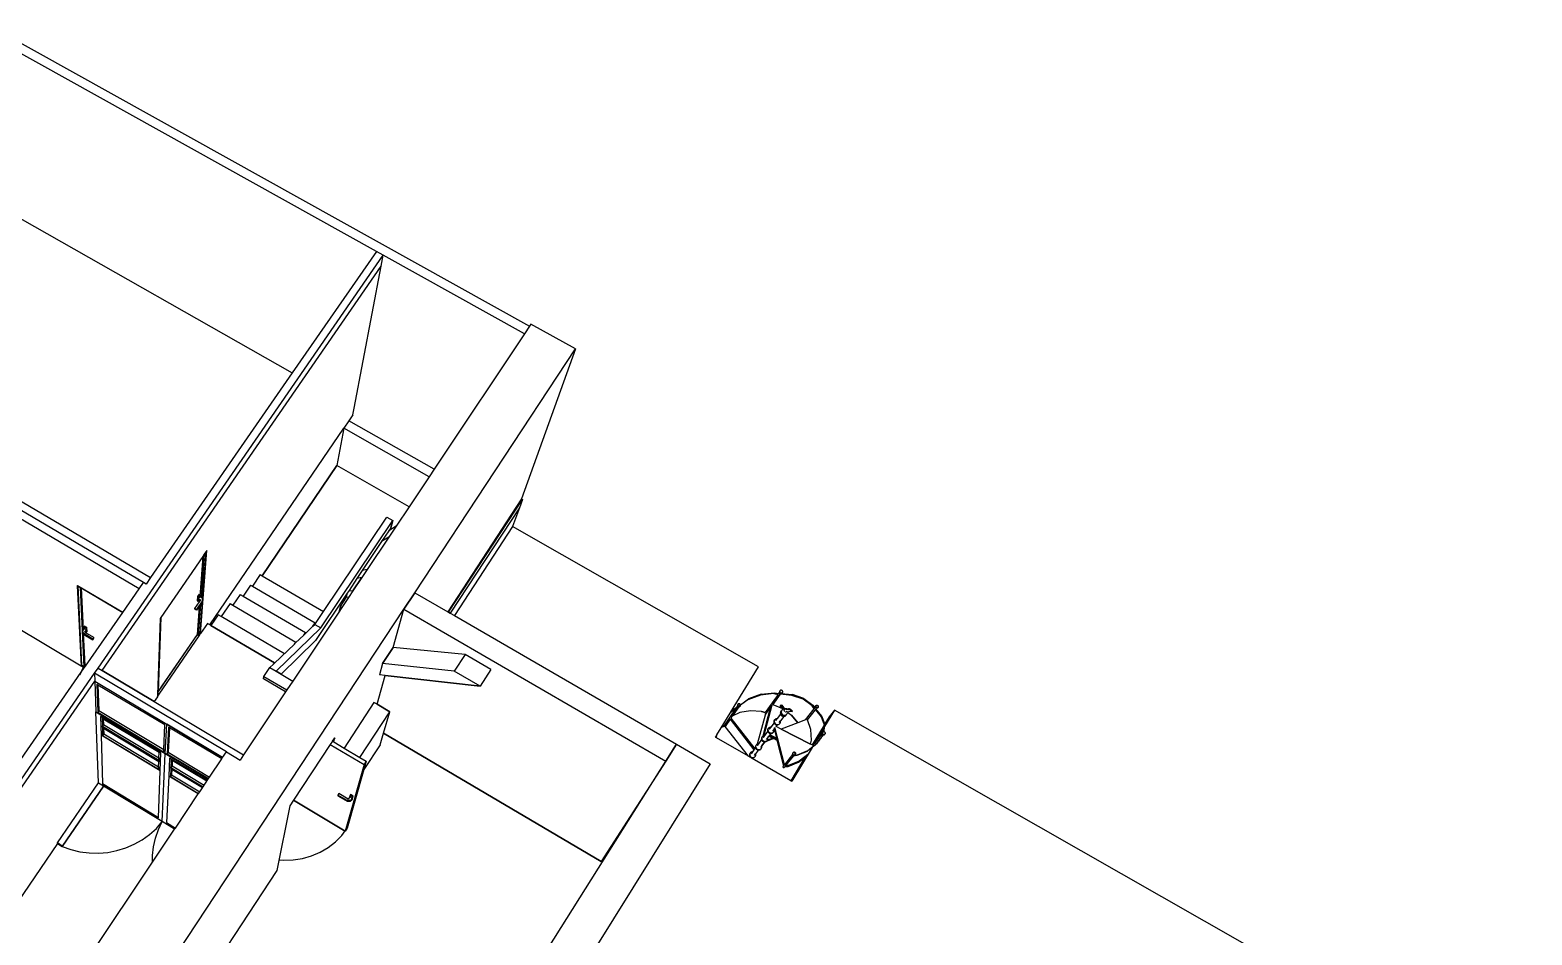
# Model space of a CAD drawing. Header units: metres. Extents: x -13.8 to 28.2, y -1.5 to 21.8.
# Drawn here: x 6.82 to 24.71, y 9.23 to 20 of the extents above; entities that cross this region are included whole.
import ezdxf

# ---------------------------------------------------------------- set-up
doc = ezdxf.new("R2010")
doc.units = ezdxf.units.M
for name, color, linetype in [('01_DALLE_INT-F', 7, 'CONTINUOUS'), ('02_MURS_MAISON-F', 7, 'CONTINUOUS'), ('04_MENUISERIE-F', 7, 'CONTINUOUS'), ('06_CLOISON-F', 7, 'CONTINUOUS'), ('07_DOUBLAGE-F', 7, 'CONTINUOUS'), ('08_MEUBLES___SANITAIRE-F', 7, 'CONTINUOUS'), ('LAYER0-F', 7, 'CONTINUOUS'), ('Z_02_R_0-F', 7, 'CONTINUOUS')]:
    doc.layers.add(name, color=color, linetype=linetype)

msp = doc.modelspace()

# ---------------------------------------------------------------- linework, layer by layer
at = {"layer": '01_DALLE_INT-F', "color": 7}
for points in [[(11.332, 14.324), (10.473, 14.816)], [(11.179, 14.095), (11.093, 14.04)], [(10.771, 13.482), (10.712, 13.47)], [(10.834, 13.576), (10.775, 13.564)], [(10.619, 13.329), (10.664, 13.322)], [(10.511, 13.137), (10.532, 13.124)], [(9.729, 12.466), (8.973, 12.911), (8.96, 12.918), (8.931, 12.935)], [(8.973, 12.911), (9.729, 12.466)], [(8.831, 12.789), (8.849, 12.815)], [(9.72, 12.452), (9.729, 12.466)], [(9.728, 12.46), (9.729, 12.466)], [(8.337, 12.063), (8.358, 12.094)], [(7.145, 10.314), (5.921, 8.518)]]:
    msp.add_lwpolyline(points, dxfattribs=at)
at = {"layer": '02_MURS_MAISON-F', "color": 7}
for points in [[(12.783, 16.5), (12.768, 16.477)], [(13.315, 16.205), (12.783, 16.5)], [(12.706, 16.385), (11.678, 14.842), (11.631, 14.772), (11.571, 14.681), (11.332, 14.324), (11.179, 14.095), (11.092, 13.964), (10.834, 13.576), (10.771, 13.482), (10.664, 13.322), (10.612, 13.244), (10.532, 13.124), (10.496, 13.071), (9.948, 12.248), (9.878, 12.143), (9.862, 12.12), (9.362, 11.369)], [(2.304, -0.496), (11.27, 13.104), (11.4, 13.301), (13.315, 16.205)], [(11.803, 13.068), (12.682, 14.413)], [(12.646, 14.313), (11.824, 13.056)], [(10.664, 13.322), (10.771, 13.482)], [(11.4, 13.301), (11.27, 13.104)], [(11.4, 13.301), (11.793, 13.074), (11.803, 13.068), (11.824, 13.056), (11.873, 13.028), (14.517, 11.498)], [(11.143, 12.649), (11.27, 13.104)], [(11.27, 13.104), (14.391, 11.294)], [(11.824, 13.056), (11.803, 13.068)], [(12, 12.564), (11.871, 12.366)], [(12.18, 12.187), (11.871, 12.366), (11.017, 12.458)], [(12.308, 12.385), (12.18, 12.187)], [(10.953, 11.973), (11.049, 12.314)], [(12.18, 12.187), (11.049, 12.314), (10.98, 12.322)], [(11.049, 12.314), (12.18, 12.187)], [(6.938, -0.547), (14.391, 11.294), (14.519, 11.497)], [(10.447, 11.573), (10.421, 11.533), (10.395, 11.494), (9.958, 10.83), (9.914, 10.762), (9.756, 9.993)], [(10.421, 11.533), (10.447, 11.573)], [(10.435, 11.524), (10.447, 11.573)], [(14.517, 11.498), (14.462, 11.409), (14.391, 11.294)], [(14.519, 11.497), (14.391, 11.294)], [(14.462, 11.409), (14.519, 11.497)], [(14.519, 11.497), (14.917, 11.263)], [(6.012, 6.704), (8.541, 10.486), (8.551, 10.499), (8.823, 10.906), (8.827, 10.912), (8.84, 10.932), (8.871, 10.978), (8.875, 10.984), (8.879, 10.991), (8.892, 11.01), (8.924, 11.058), (8.929, 11.064), (8.939, 11.08), (8.944, 11.087), (8.957, 11.106), (9.101, 11.322), (9.112, 11.339), (9.157, 11.406)], [(9.157, 11.406), (9.321, 11.308)], [(14.917, 11.263), (12.404, 7.236), (11.945, 6.5), (11.853, 6.354), (8.805, 1.468), (7.709, -0.289), (7.543, -0.554), (7.465, -0.679)]]:
    msp.add_lwpolyline(points, dxfattribs=at)
at = {"layer": '04_MENUISERIE-F', "color": 7}
for points in [[(8.893, 13.759), (8.855, 13.247)], [(7.387, 13.382), (7.417, 13.364), (7.427, 13.358), (7.922, 13.065)], [(7.417, 13.364), (7.461, 12.42), (7.414, 12.337), (7.409, 12.324)], [(7.427, 13.358), (7.417, 13.364)], [(8.869, 13.239), (8.87, 13.222), (8.87, 13.201), (8.869, 13.191), (8.867, 13.188), (8.849, 13.161), (8.832, 13.136), (8.802, 13.093)], [(8.823, 13.249), (8.813, 13.255)], [(8.841, 13.276), (8.823, 13.249), (8.821, 13.23), (8.821, 13.22), (8.819, 13.2)], [(8.841, 13.276), (8.84, 13.257), (8.821, 13.23)], [(8.821, 13.23), (8.823, 13.249)], [(8.832, 13.282), (8.841, 13.276)], [(8.84, 13.257), (8.841, 13.256), (8.855, 13.247), (8.869, 13.239)], [(8.782, 13.104), (8.783, 13.114), (8.836, 13.191), (8.846, 13.205), (8.851, 13.213)], [(8.802, 13.093), (8.782, 13.104)], [(8.783, 13.114), (8.803, 13.102)], [(8.87, 13.201), (8.803, 13.102), (8.802, 13.093)], [(8.81, 13.206), (8.819, 13.2)], [(8.819, 13.2), (8.829, 13.215)], [(8.829, 13.215), (8.819, 13.2)], [(8.851, 13.213), (8.821, 13.23)], [(8.846, 13.205), (8.837, 13.21), (8.829, 13.215), (8.821, 13.22)], [(8.849, 13.161), (8.822, 12.794)], [(8.832, 13.136), (8.849, 13.161)], [(7.468, 12.904), (7.461, 12.895), (7.462, 12.876), (7.451, 12.86), (7.443, 12.849), (7.444, 12.839), (7.453, 12.821), (7.46, 12.804), (7.567, 12.741)], [(7.461, 12.895), (7.49, 12.878)], [(7.496, 12.887), (7.49, 12.878), (7.491, 12.859), (7.492, 12.849), (7.492, 12.83)], [(8.345, 12.095), (8.346, 12.101), (8.346, 12.126), (8.346, 12.127), (8.376, 13.008)], [(8.376, 13.008), (8.346, 12.127)], [(7.46, 12.804), (7.46, 12.814), (7.443, 12.849)], [(7.567, 12.75), (7.46, 12.814)], [(7.491, 12.859), (7.462, 12.876)], [(7.462, 12.876), (7.491, 12.859)], [(7.472, 12.832), (7.491, 12.859)], [(7.579, 12.768), (7.477, 12.829), (7.472, 12.832)], [(7.477, 12.829), (7.483, 12.836), (7.492, 12.849)], [(7.492, 12.83), (7.483, 12.836)], [(7.483, 12.836), (7.492, 12.83)], [(7.499, 12.839), (7.492, 12.83)], [(7.567, 12.741), (7.58, 12.759), (7.579, 12.768)], [(7.579, 12.768), (7.567, 12.75), (7.567, 12.741)], [(7.567, 12.741), (7.567, 12.75)], [(8.808, 12.804), (8.346, 12.127)], [(7.414, 12.337), (7.461, 12.42)], [(7.48, 12.428), (7.47, 12.434)], [(10.395, 11.494), (10.798, 11.256)], [(10.421, 11.533), (10.435, 11.524), (10.558, 11.451), (10.748, 11.339), (10.823, 11.294)], [(10.823, 11.294), (10.798, 11.256), (10.572, 10.463)], [(10.823, 11.294), (10.795, 11.195), (10.596, 10.499), (10.572, 10.463)], [(10.572, 10.463), (9.958, 10.83)], [(9.958, 10.83), (10.572, 10.463)], [(10.497, 10.91), (10.485, 10.891), (10.483, 10.883)], [(10.483, 10.883), (10.594, 10.817), (10.636, 10.818)], [(10.638, 10.825), (10.596, 10.825), (10.485, 10.891)], [(10.485, 10.891), (10.596, 10.825)], [(10.608, 10.844), (10.497, 10.91)], [(10.596, 10.825), (10.594, 10.817)], [(10.637, 10.897), (10.631, 10.888), (10.626, 10.872), (10.608, 10.844)], [(10.626, 10.872), (10.631, 10.888)], [(10.656, 10.854), (10.626, 10.872)], [(10.631, 10.888), (10.661, 10.87)], [(10.636, 10.818), (10.638, 10.825), (10.656, 10.854)], [(10.636, 10.818), (10.645, 10.832), (10.654, 10.846)], [(10.65, 10.83), (10.645, 10.832)], [(10.645, 10.832), (10.65, 10.83)], [(10.65, 10.83), (10.654, 10.846), (10.656, 10.854), (10.661, 10.87), (10.667, 10.879)], [(10.656, 10.839), (10.65, 10.83)], [(9.782, 10.122), (9.841, 10.116), (9.954, 10.119), (10.065, 10.137), (10.172, 10.168), (10.274, 10.211), (10.369, 10.267), (10.455, 10.335), (10.531, 10.412), (10.57, 10.464)], [(10.531, 10.412), (10.455, 10.335)], [(10.593, 10.496), (10.596, 10.498)]]:
    msp.add_lwpolyline(points, dxfattribs=at)
at = {"layer": '06_CLOISON-F', "color": 7}
for points in [[(10.943, 17.366), (9.941, 15.919), (8.255, 13.482), (8.201, 13.404)], [(5.633, 9.513), (7.588, 12.343), (7.629, 12.403), (11.026, 17.32)], [(7.678, 12.374), (11.001, 17.189)], [(3.748, 16.133), (3.837, 16.081), (4.411, 15.743), (4.542, 15.665), (4.789, 15.52), (4.971, 15.413), (5.144, 15.312), (8.255, 13.482)], [(8.201, 13.404), (8.169, 13.422), (3.712, 16.047)], [(8.118, 13.349), (3.747, 15.925)], [(8.96, 12.918), (10.555, 15.26)], [(8.924, 13.805), (8.912, 13.787), (8.893, 13.759), (8.875, 13.734), (8.376, 13.008), (8.368, 12.996), (8.337, 12.084), (8.337, 12.063), (8.297, 12.005)], [(8.849, 12.815), (8.924, 13.805)], [(5.513, 9.587), (5.579, 9.682), (7.465, 12.406), (7.48, 12.427), (7.48, 12.428), (7.922, 13.065), (7.922, 13.067), (8.118, 13.349), (8.169, 13.422)], [(7.922, 13.067), (7.386, 13.384), (7.379, 13.388)], [(7.379, 13.388), (7.427, 12.428)], [(7.588, 12.343), (7.591, 12.248), (7.604, 11.881)], [(9.157, 11.406), (7.588, 12.343)], [(7.629, 12.403), (7.678, 12.374), (8.297, 12.005), (9.362, 11.369)], [(8.297, 12.005), (7.678, 12.374)], [(5.654, 9.441), (7.591, 12.248)], [(7.591, 12.248), (8.446, 11.737), (9.112, 11.339)], [(8.424, 11.726), (7.628, 12.202), (7.613, 12.211)], [(7.613, 12.211), (7.625, 11.878)], [(7.628, 12.202), (7.638, 11.897), (7.625, 11.878)], [(7.604, 11.881), (8.43, 11.386), (8.939, 11.08)], [(7.625, 11.878), (8.41, 11.407)], [(7.638, 11.897), (8.411, 11.434)], [(8.378, 11.395), (7.657, 11.827)], [(7.657, 11.827), (7.66, 11.714), (7.664, 11.603), (7.682, 11.025)], [(8.357, 11.398), (7.691, 11.797), (7.677, 11.806)], [(7.677, 11.806), (7.68, 11.711)], [(8.373, 11.286), (7.66, 11.714)], [(7.691, 11.797), (7.693, 11.73), (7.68, 11.711)], [(7.68, 11.711), (8.353, 11.307)], [(8.352, 11.289), (7.695, 11.685), (7.681, 11.693)], [(7.681, 11.693), (7.683, 11.6)], [(7.695, 11.685), (7.696, 11.619), (7.683, 11.6)], [(7.693, 11.73), (8.354, 11.333)], [(8.279, 10.094), (8.278, 10.172), (8.289, 10.277), (8.313, 10.38), (8.348, 10.48), (8.394, 10.575), (8.43, 11.386), (8.446, 11.737)], [(8.41, 11.407), (8.411, 11.434), (8.424, 11.726)], [(9.112, 11.339), (8.446, 11.737)], [(8.466, 11.701), (8.452, 11.382)], [(8.479, 11.693), (8.464, 11.401), (8.452, 11.382)], [(9.101, 11.322), (8.479, 11.693), (8.466, 11.701)], [(8.369, 11.179), (7.664, 11.603)], [(7.683, 11.6), (8.349, 11.2)], [(7.696, 11.619), (8.35, 11.226)], [(8.347, 10.622), (8.369, 11.179), (8.373, 11.286), (8.378, 11.395)], [(8.349, 11.2), (8.35, 11.226), (8.352, 11.289)], [(8.353, 11.307), (8.354, 11.333), (8.357, 11.398)], [(8.354, 11.333), (8.353, 11.307)], [(8.411, 11.434), (8.41, 11.407)], [(8.939, 11.08), (8.43, 11.386)], [(8.481, 11.332), (8.476, 11.224), (8.47, 11.118), (8.443, 10.564)], [(8.452, 11.382), (8.944, 11.087)], [(8.464, 11.401), (8.957, 11.106)], [(8.929, 11.064), (8.481, 11.332)], [(8.501, 11.311), (8.496, 11.22)], [(8.513, 11.304), (8.51, 11.24), (8.496, 11.22)], [(8.924, 11.058), (8.513, 11.304), (8.501, 11.311)], [(9.362, 11.369), (9.321, 11.308)], [(8.35, 11.226), (8.349, 11.2)], [(8.823, 10.906), (8.47, 11.118)], [(8.875, 10.984), (8.476, 11.224)], [(8.496, 11.203), (8.491, 11.114)], [(8.507, 11.196), (8.504, 11.133), (8.491, 11.114)], [(8.491, 11.114), (8.827, 10.912)], [(8.496, 11.22), (8.879, 10.991)], [(8.871, 10.978), (8.507, 11.196), (8.496, 11.203)], [(8.504, 11.133), (8.84, 10.932)], [(8.51, 11.24), (8.892, 11.01)], [(7.692, 11.003), (7.202, 10.283), (7.202, 10.28)], [(7.635, 11.038), (7.692, 11.003)], [(7.682, 11.025), (8.347, 10.622)], [(8.347, 10.622), (7.682, 11.025)], [(7.692, 11.003), (7.692, 10.999)], [(7.692, 10.999), (7.692, 11.003)], [(7.145, 10.314), (7.202, 10.28), (7.305, 10.242), (7.413, 10.216), (7.523, 10.202), (7.633, 10.2), (7.744, 10.209), (7.853, 10.23), (7.959, 10.262), (8.06, 10.305), (8.155, 10.359), (8.243, 10.422), (8.323, 10.495), (8.394, 10.575)], [(8.443, 10.564), (8.551, 10.499)], [(7.147, 10.317), (7.145, 10.314)], [(7.202, 10.283), (7.147, 10.321)], [(7.202, 10.28), (7.202, 10.283)]]:
    msp.add_lwpolyline(points, dxfattribs=at)
at = {"layer": '07_DOUBLAGE-F', "color": 7}
for points in [[(10.943, 17.366), (6.538, 19.817), (6.36, 19.916)], [(6.426, 20.002), (6.444, 19.991), (12.768, 16.477)], [(6.699, 17.761), (9.941, 15.919)], [(12.706, 16.385), (11.026, 17.32)], [(12.768, 16.477), (12.706, 16.385)], [(10.663, 15.419), (10.679, 15.5)], [(11.571, 14.681), (10.555, 15.26)], [(11.631, 14.772), (10.616, 15.35)]]:
    msp.add_lwpolyline(points, dxfattribs=at)
at = {"layer": '08_MEUBLES___SANITAIRE-F', "color": 7}
for points in [[(11.104, 11.884), (10.953, 11.973), (10.915, 11.995)], [(10.748, 11.339), (11.104, 11.884)], [(10.953, 11.973), (11.104, 11.884)], [(10.988, 11.491), (11.028, 11.627), (11.104, 11.884)]]:
    msp.add_lwpolyline(points, dxfattribs=at)
at = {"layer": 'LAYER0-F', "color": 7}
for points in [[(11.026, 17.32), (10.943, 17.366)], [(10.679, 15.5), (11.001, 17.189), (11.026, 17.32)], [(13.315, 16.205), (12.673, 14.419), (11.793, 13.074)], [(7.427, 12.428), (4.205, 14.352), (3.747, 15.925), (3.712, 16.047)], [(10.663, 15.419), (10.616, 15.35), (10.555, 15.26), (10.473, 14.816), (9.582, 13.504)], [(9.582, 13.504), (10.473, 14.816)], [(12.682, 14.413), (12.646, 14.313), (12.565, 14.088), (11.873, 13.028)], [(12.673, 14.419), (12.682, 14.413)], [(11.092, 13.964), (11.006, 13.91)], [(15.495, 12.418), (12.565, 14.088)], [(8.912, 13.787), (8.87, 13.222)], [(8.875, 13.734), (8.841, 13.256)], [(9.561, 13.517), (9.467, 13.378)], [(7.386, 13.384), (7.387, 13.382), (7.433, 12.437), (7.427, 12.428)], [(7.427, 13.358), (7.451, 12.86)], [(8.832, 13.282), (8.813, 13.255), (8.81, 13.206)], [(9.322, 13.281), (9.235, 13.153)], [(9.445, 13.391), (9.357, 13.261)], [(10.595, 13.294), (10.585, 13.248), (10.511, 13.137), (10.496, 13.071)], [(10.612, 13.244), (10.585, 13.248)], [(8.832, 13.136), (8.808, 12.804), (8.808, 12.803), (8.346, 12.126)], [(8.867, 13.188), (8.84, 12.82), (8.822, 12.794)], [(8.837, 13.21), (8.836, 13.191)], [(9.201, 13.173), (9.095, 13.017)], [(7.496, 12.887), (7.468, 12.904)], [(7.499, 12.839), (7.496, 12.887)], [(8.931, 12.935), (8.849, 12.815)], [(9.059, 13.038), (8.973, 12.911)], [(7.453, 12.821), (7.47, 12.434), (7.47, 12.433), (7.461, 12.42)], [(8.822, 12.794), (8.808, 12.803)], [(11.143, 12.649), (11.017, 12.458), (10.98, 12.322)], [(11.017, 12.458), (11.143, 12.649)], [(12.308, 12.385), (12, 12.564), (11.143, 12.649)], [(7.461, 12.42), (7.433, 12.437)], [(7.48, 12.427), (7.47, 12.433)], [(9.728, 12.46), (9.72, 12.452)], [(8.345, 12.095), (8.337, 12.084)], [(10.915, 11.995), (10.558, 11.451)], [(15.278, 11.968), (15.376, 12.037), (15.526, 12.093), (15.685, 12.11), (15.737, 12.101), (15.738, 12.101)], [(15.73, 12.091), (15.73, 12.091), (15.678, 12.1), (15.519, 12.083), (15.369, 12.027), (15.279, 11.964)], [(15.526, 12.093), (15.376, 12.037)], [(15.73, 12.091), (15.573, 11.874)], [(15.662, 11.966), (15.666, 11.971), (15.753, 12.092), (15.761, 12.102), (15.762, 12.104)], [(15.753, 12.092), (15.666, 11.971)], [(15.678, 12.1), (15.73, 12.091)], [(15.737, 12.101), (15.746, 12.114), (15.746, 12.114)], [(15.737, 12.101), (15.746, 12.114)], [(15.737, 12.101), (15.737, 12.101)], [(15.78, 12.114), (15.781, 12.116), (15.782, 12.12), (15.782, 12.124), (15.781, 12.128), (15.78, 12.13), (15.778, 12.133), (15.775, 12.136), (15.772, 12.138), (15.768, 12.139), (15.767, 12.139), (15.762, 12.14), (15.758, 12.139), (15.754, 12.137), (15.752, 12.136), (15.749, 12.133), (15.747, 12.129), (15.746, 12.127), (15.745, 12.123), (15.745, 12.119), (15.746, 12.115), (15.746, 12.114), (15.747, 12.113), (15.748, 12.112), (15.749, 12.11), (15.749, 12.11)], [(15.746, 12.114), (15.746, 12.114)], [(15.751, 12.12), (15.747, 12.115)], [(15.749, 12.11), (15.75, 12.109), (15.751, 12.107), (15.752, 12.107), (15.754, 12.106), (15.755, 12.105), (15.756, 12.105), (15.758, 12.104), (15.759, 12.104), (15.76, 12.104), (15.762, 12.104), (15.764, 12.104), (15.769, 12.104), (15.773, 12.106), (15.775, 12.107), (15.778, 12.11), (15.78, 12.114)], [(15.751, 12.12), (15.751, 12.119), (15.751, 12.117), (15.752, 12.116), (15.752, 12.115)], [(15.751, 12.118), (15.751, 12.119)], [(16.157, 11.919), (16.133, 11.953), (16.027, 12.032), (15.893, 12.079), (15.753, 12.092)], [(15.761, 12.102), (15.9, 12.09), (16.034, 12.042), (16.141, 11.963), (16.164, 11.929)], [(15.763, 12.109), (15.765, 12.11), (15.766, 12.11)], [(15.765, 12.11), (15.764, 12.109)], [(15.766, 12.11), (15.764, 12.107)], [(15.781, 12.116), (15.78, 12.114)], [(16.034, 12.042), (15.9, 12.09)], [(7.147, 10.317), (7.147, 10.321), (7.635, 11.038), (7.604, 11.881)], [(15.23, 11.925), (15.229, 11.924), (15.225, 11.921), (15.222, 11.919), (15.22, 11.918), (15.219, 11.918), (15.076, 11.708), (15.075, 11.707)], [(15.157, 11.866), (15.184, 11.895), (15.219, 11.918)], [(15.161, 11.873), (15.191, 11.905), (15.226, 11.928), (15.227, 11.928), (15.229, 11.929), (15.232, 11.931), (15.236, 11.934), (15.237, 11.935)], [(15.166, 11.809), (15.449, 11.442)], [(15.168, 11.811), (15.181, 11.83), (15.26, 11.944), (15.26, 11.946)], [(15.26, 11.944), (15.181, 11.83)], [(15.573, 11.874), (15.573, 11.874), (15.531, 11.887), (15.399, 11.896), (15.272, 11.873), (15.181, 11.83)], [(15.245, 11.955), (15.244, 11.954), (15.226, 11.928), (15.191, 11.905)], [(15.276, 11.952), (15.278, 11.956), (15.279, 11.958), (15.28, 11.962), (15.279, 11.964), (15.279, 11.967), (15.278, 11.968), (15.277, 11.971), (15.277, 11.972), (15.274, 11.975), (15.271, 11.977), (15.268, 11.979), (15.264, 11.98), (15.258, 11.98), (15.254, 11.979), (15.25, 11.977), (15.248, 11.975), (15.246, 11.972), (15.243, 11.968), (15.243, 11.966), (15.242, 11.962), (15.243, 11.958), (15.244, 11.954), (15.244, 11.954), (15.245, 11.953), (15.246, 11.952), (15.247, 11.95), (15.247, 11.95), (15.249, 11.949), (15.25, 11.947), (15.253, 11.946), (15.254, 11.946), (15.255, 11.945), (15.257, 11.945), (15.258, 11.945), (15.259, 11.944), (15.26, 11.944), (15.264, 11.945), (15.268, 11.946), (15.272, 11.948), (15.273, 11.949), (15.276, 11.952)], [(15.244, 11.954), (15.244, 11.954)], [(15.247, 11.958), (15.245, 11.956)], [(15.245, 11.953), (15.245, 11.953)], [(15.25, 11.947), (15.25, 11.947)], [(15.257, 11.95), (15.258, 11.95)], [(15.258, 11.95), (15.26, 11.95), (15.26, 11.95), (15.262, 11.95)], [(15.26, 11.95), (15.258, 11.95)], [(15.258, 11.95), (15.258, 11.95)], [(15.258, 11.95), (15.258, 11.95)], [(15.258, 11.945), (15.258, 11.945)], [(15.259, 11.944), (15.259, 11.944)], [(15.262, 11.966), (15.262, 11.966)], [(15.262, 11.95), (15.262, 11.951)], [(15.264, 11.964), (15.263, 11.965)], [(15.263, 11.965), (15.263, 11.965)], [(15.264, 11.964), (15.263, 11.965)], [(15.263, 11.951), (15.264, 11.952), (15.264, 11.952)], [(15.264, 11.951), (15.266, 11.953), (15.267, 11.955)], [(15.264, 11.952), (15.266, 11.953)], [(15.264, 11.952), (15.264, 11.952)], [(15.267, 11.955), (15.266, 11.953)], [(15.267, 11.956), (15.267, 11.957), (15.267, 11.96)], [(15.267, 11.955), (15.272, 11.959)], [(15.278, 11.956), (15.276, 11.952)], [(15.484, 11.501), (15.576, 11.849), (15.577, 11.851), (15.578, 11.855), (15.579, 11.861), (15.58, 11.863)], [(15.531, 11.887), (15.573, 11.874)], [(15.549, 11.596), (15.638, 11.933), (15.638, 11.934), (15.639, 11.937), (15.64, 11.941), (15.642, 11.947), (15.642, 11.949)], [(15.647, 11.956), (15.553, 11.597)], [(15.653, 11.964), (15.556, 11.599)], [(15.573, 11.874), (15.573, 11.874)], [(15.576, 11.849), (15.577, 11.85), (15.579, 11.851), (15.638, 11.933)], [(15.577, 11.851), (15.576, 11.849)], [(15.638, 11.934), (15.638, 11.933)], [(15.666, 11.971), (15.78, 11.923), (15.787, 11.917)], [(15.756, 11.855), (15.716, 11.802), (15.698, 11.778)], [(15.795, 11.829), (15.755, 11.775), (15.74, 11.755)], [(15.764, 11.965), (15.759, 11.956), (15.753, 11.948)], [(15.753, 11.948), (15.759, 11.957), (15.764, 11.965)], [(15.759, 11.957), (15.753, 11.948)], [(15.804, 11.902), (15.804, 11.902), (15.799, 11.905), (15.798, 11.905), (15.798, 11.905), (15.794, 11.91), (15.79, 11.914), (15.79, 11.915), (15.789, 11.915), (15.787, 11.917), (15.786, 11.918), (15.753, 11.948)], [(15.769, 11.897), (15.768, 11.896), (15.762, 11.889), (15.758, 11.883), (15.755, 11.875), (15.754, 11.866), (15.755, 11.857), (15.756, 11.855), (15.756, 11.854), (15.758, 11.851), (15.759, 11.848), (15.76, 11.847), (15.763, 11.843), (15.765, 11.84), (15.767, 11.839), (15.773, 11.835), (15.774, 11.834), (15.778, 11.832), (15.783, 11.83), (15.783, 11.83), (15.788, 11.83), (15.792, 11.829), (15.794, 11.829), (15.795, 11.829), (15.803, 11.83), (15.812, 11.833), (15.819, 11.838), (15.825, 11.845), (15.829, 11.851), (15.831, 11.854), (15.831, 11.854)], [(15.762, 11.889), (15.759, 11.881), (15.758, 11.872), (15.759, 11.863), (15.763, 11.854), (15.77, 11.846), (15.778, 11.84), (15.787, 11.836), (15.797, 11.835), (15.807, 11.835), (15.816, 11.838), (15.824, 11.844), (15.829, 11.851)], [(15.845, 11.905), (15.822, 11.912), (15.798, 11.919), (15.787, 11.927), (15.764, 11.952), (15.759, 11.956)], [(15.763, 11.854), (15.759, 11.863)], [(15.764, 11.965), (15.77, 11.962), (15.793, 11.936), (15.804, 11.928), (15.827, 11.921), (15.85, 11.914)], [(15.77, 11.962), (15.764, 11.952)], [(15.789, 11.915), (15.787, 11.915), (15.78, 11.91), (15.776, 11.907), (15.77, 11.9), (15.769, 11.897), (15.767, 11.892), (15.765, 11.888), (15.764, 11.879), (15.766, 11.87), (15.77, 11.862), (15.771, 11.86), (15.776, 11.853), (15.783, 11.848), (15.791, 11.845), (15.793, 11.845), (15.802, 11.843), (15.812, 11.844), (15.821, 11.847), (15.828, 11.852), (15.831, 11.854)], [(15.787, 11.917), (15.78, 11.923)], [(15.804, 11.928), (15.798, 11.919)], [(15.799, 11.905), (15.799, 11.905)], [(15.799, 11.895), (15.801, 11.897), (15.802, 11.899), (15.804, 11.901), (15.804, 11.902)], [(15.8, 11.897), (15.802, 11.899)], [(15.801, 11.89), (15.804, 11.888)], [(15.804, 11.902), (15.803, 11.902)], [(15.808, 11.886), (15.809, 11.886)], [(15.817, 11.881), (15.82, 11.879)], [(15.82, 11.879), (15.821, 11.88)], [(15.821, 11.88), (15.82, 11.879)], [(15.821, 11.882), (15.823, 11.883), (15.825, 11.886), (15.827, 11.889), (15.827, 11.889)], [(15.827, 11.921), (15.822, 11.912)], [(15.827, 11.889), (15.831, 11.887), (15.833, 11.885), (15.837, 11.884), (15.841, 11.882), (15.843, 11.882), (15.846, 11.881), (15.87, 11.89), (15.878, 11.896), (15.884, 11.905)], [(15.831, 11.854), (15.829, 11.851)], [(15.831, 11.854), (15.831, 11.854), (15.837, 11.862), (15.841, 11.87), (15.842, 11.874), (15.842, 11.876), (15.843, 11.882)], [(15.841, 11.877), (15.841, 11.877)], [(15.842, 11.876), (15.888, 11.842), (15.962, 11.752)], [(15.853, 11.918), (15.847, 11.908), (15.845, 11.905)], [(15.853, 11.918), (15.85, 11.914), (15.845, 11.905)], [(15.896, 11.887), (15.878, 11.896), (15.874, 11.902), (15.867, 11.905), (15.857, 11.909), (15.847, 11.908)], [(15.897, 11.889), (15.884, 11.905), (15.879, 11.911), (15.873, 11.914), (15.862, 11.918), (15.853, 11.918)], [(15.862, 11.918), (15.857, 11.909)], [(15.87, 11.89), (15.896, 11.887)], [(15.879, 11.911), (15.874, 11.902)], [(15.884, 11.905), (15.878, 11.896)], [(15.962, 11.752), (15.888, 11.842)], [(15.896, 11.887), (15.897, 11.889)], [(16.055, 11.787), (16.157, 11.919), (16.164, 11.929), (16.17, 11.936), (16.171, 11.937)], [(16.078, 11.787), (16.171, 11.907)], [(16.17, 11.936), (16.164, 11.929)], [(16.171, 11.934), (16.171, 11.934), (16.17, 11.935), (16.17, 11.936), (16.169, 11.938), (16.168, 11.942), (16.169, 11.947), (16.169, 11.948), (16.171, 11.952), (16.174, 11.956), (16.175, 11.957), (16.179, 11.96), (16.183, 11.961), (16.188, 11.961), (16.189, 11.961), (16.193, 11.961), (16.197, 11.959), (16.201, 11.957), (16.203, 11.953), (16.204, 11.952), (16.205, 11.949), (16.206, 11.948), (16.206, 11.944), (16.206, 11.94), (16.205, 11.938), (16.204, 11.934), (16.201, 11.93), (16.199, 11.929), (16.197, 11.928), (16.195, 11.927), (16.191, 11.925), (16.187, 11.925), (16.185, 11.925), (16.184, 11.925), (16.183, 11.925), (16.181, 11.926), (16.181, 11.926), (16.179, 11.927), (16.177, 11.927), (16.177, 11.928), (16.175, 11.929), (16.174, 11.93), (16.173, 11.931), (16.172, 11.932), (16.171, 11.933), (16.171, 11.934)], [(16.171, 11.934), (16.171, 11.934)], [(16.178, 11.917), (16.171, 11.907)], [(16.171, 11.907), (16.171, 11.907)], [(16.171, 11.907), (16.242, 11.823), (16.277, 11.727), (16.276, 11.725), (16.273, 11.693), (16.268, 11.645), (16.268, 11.645)], [(16.171, 11.907), (16.171, 11.907)], [(16.175, 11.939), (16.175, 11.937), (16.175, 11.937), (16.176, 11.935), (16.176, 11.935), (16.177, 11.934)], [(16.175, 11.937), (16.175, 11.937)], [(16.183, 11.947), (16.181, 11.947), (16.179, 11.947), (16.178, 11.946)], [(16.178, 11.917), (16.185, 11.925), (16.186, 11.926)], [(16.185, 11.925), (16.178, 11.917)], [(16.275, 11.645), (16.281, 11.707), (16.284, 11.737), (16.284, 11.738), (16.25, 11.833), (16.178, 11.917)], [(16.193, 11.94), (16.193, 11.941), (16.192, 11.943)], [(16.399, 11.902), (16.335, 11.822)], [(24.705, 7.167), (16.399, 11.902)], [(13.619, 10.1), (11.028, 11.627)], [(11.028, 11.627), (13.619, 10.1)], [(15.085, 11.713), (15.083, 11.712), (15.079, 11.709), (15.076, 11.708), (15.075, 11.707), (15.05, 11.692)], [(15.075, 11.707), (15.05, 11.692)], [(15.05, 11.692), (15.05, 11.692)], [(15.075, 11.707), (15.076, 11.708)], [(15.156, 11.794), (15.098, 11.71)], [(15.373, 11.355), (15.098, 11.71), (15.098, 11.71), (15.098, 11.711)], [(15.098, 11.71), (15.098, 11.71)], [(15.156, 11.794), (15.156, 11.794), (15.156, 11.794), (15.439, 11.429)], [(15.16, 11.802), (15.444, 11.436)], [(15.604, 11.651), (15.566, 11.6), (15.549, 11.577)], [(15.64, 11.7), (15.633, 11.699), (15.624, 11.696), (15.616, 11.691), (15.611, 11.684), (15.606, 11.678), (15.603, 11.67), (15.602, 11.661), (15.603, 11.652), (15.604, 11.651), (15.605, 11.65), (15.606, 11.647), (15.607, 11.644), (15.608, 11.643), (15.612, 11.639), (15.614, 11.636), (15.616, 11.634), (15.62, 11.631), (15.621, 11.63), (15.626, 11.628), (15.631, 11.626), (15.631, 11.626), (15.636, 11.625), (15.64, 11.625), (15.643, 11.625), (15.65, 11.626), (15.659, 11.629), (15.666, 11.634), (15.672, 11.641), (15.674, 11.644), (15.676, 11.646), (15.68, 11.655), (15.681, 11.664), (15.679, 11.673), (15.679, 11.674)], [(15.611, 11.684), (15.607, 11.676), (15.606, 11.667), (15.608, 11.658), (15.612, 11.649), (15.618, 11.642), (15.625, 11.636), (15.635, 11.632), (15.645, 11.63), (15.654, 11.631), (15.663, 11.634), (15.67, 11.639)], [(15.606, 11.678), (15.611, 11.684)], [(15.679, 11.752), (15.64, 11.7), (15.623, 11.677)], [(15.623, 11.677), (15.64, 11.7)], [(15.68, 11.676), (15.679, 11.674), (15.664, 11.654)], [(15.664, 11.654), (15.679, 11.674)], [(15.676, 11.646), (15.67, 11.639), (15.666, 11.634)], [(15.666, 11.634), (15.67, 11.639)], [(15.687, 11.648), (15.674, 11.644)], [(15.716, 11.802), (15.708, 11.801), (15.699, 11.798), (15.692, 11.793), (15.686, 11.786), (15.682, 11.78), (15.678, 11.772), (15.677, 11.762), (15.679, 11.753), (15.679, 11.752), (15.68, 11.751), (15.681, 11.748), (15.683, 11.745), (15.683, 11.744), (15.687, 11.74), (15.689, 11.737), (15.691, 11.736), (15.696, 11.732), (15.697, 11.731), (15.701, 11.729), (15.706, 11.727), (15.707, 11.727), (15.712, 11.726), (15.715, 11.726), (15.716, 11.726), (15.717, 11.726), (15.718, 11.726), (15.726, 11.726), (15.734, 11.73), (15.742, 11.735), (15.748, 11.742), (15.752, 11.748), (15.756, 11.756), (15.757, 11.765), (15.755, 11.774), (15.755, 11.775)], [(15.678, 11.684), (15.679, 11.682), (15.68, 11.678), (15.68, 11.676), (15.68, 11.676), (15.687, 11.648), (15.708, 11.568), (15.71, 11.557), (15.713, 11.546), (15.791, 11.237)], [(15.686, 11.786), (15.682, 11.777), (15.681, 11.768), (15.683, 11.759), (15.687, 11.75), (15.693, 11.743), (15.701, 11.737), (15.71, 11.733), (15.72, 11.731), (15.73, 11.732), (15.739, 11.735), (15.746, 11.741)], [(15.682, 11.78), (15.686, 11.786)], [(15.796, 11.244), (15.684, 11.691)], [(15.802, 11.251), (15.689, 11.698)], [(15.698, 11.778), (15.716, 11.802)], [(15.704, 11.708), (15.705, 11.709), (15.718, 11.726)], [(16.144, 11.484), (16.143, 11.484), (16.135, 11.489), (16.114, 11.499), (15.765, 11.678), (15.705, 11.709)], [(15.74, 11.755), (15.755, 11.775)], [(15.752, 11.748), (15.746, 11.741), (15.742, 11.735)], [(15.742, 11.735), (15.746, 11.741)], [(16.063, 11.79), (16.061, 11.79), (16.058, 11.789), (16.056, 11.788), (16.055, 11.787), (15.962, 11.752), (15.765, 11.678)], [(15.765, 11.678), (16.114, 11.499)], [(16.114, 11.499), (16.125, 11.547), (16.117, 11.673), (16.078, 11.787)], [(16.078, 11.787), (16.078, 11.787)], [(16.259, 11.612), (16.261, 11.611), (16.263, 11.61), (16.263, 11.61), (16.265, 11.609), (16.267, 11.609), (16.267, 11.609), (16.268, 11.609), (16.273, 11.609), (16.277, 11.61), (16.281, 11.612), (16.283, 11.613), (16.286, 11.616), (16.288, 11.62), (16.289, 11.622), (16.29, 11.626), (16.29, 11.63), (16.288, 11.635), (16.288, 11.636), (16.286, 11.639), (16.283, 11.642), (16.279, 11.644), (16.275, 11.645), (16.274, 11.645), (16.273, 11.645), (16.268, 11.645), (16.264, 11.644), (16.26, 11.642), (16.258, 11.641), (16.255, 11.638), (16.253, 11.634), (16.252, 11.632), (16.251, 11.628), (16.252, 11.624)], [(16.268, 11.64), (16.267, 11.638)], [(16.268, 11.643), (16.268, 11.643)], [(16.272, 11.636), (16.272, 11.636)], [(16.273, 11.629), (16.273, 11.63), (16.272, 11.63)], [(16.272, 11.63), (16.273, 11.63)], [(10.988, 11.491), (10.795, 11.195)], [(14.987, 11.577), (14.992, 11.596)], [(14.992, 11.575), (14.999, 11.608)], [(15.458, 11.454), (15.449, 11.442), (15.444, 11.436), (15.439, 11.429), (15.423, 11.406), (15.406, 11.384)], [(15.494, 11.502), (15.487, 11.502), (15.484, 11.501), (15.478, 11.499), (15.47, 11.493), (15.465, 11.487), (15.461, 11.481), (15.457, 11.473), (15.456, 11.464), (15.458, 11.455), (15.458, 11.454), (15.459, 11.453), (15.46, 11.45), (15.462, 11.447), (15.462, 11.446), (15.465, 11.442), (15.468, 11.44), (15.47, 11.438), (15.474, 11.435), (15.475, 11.434), (15.48, 11.432), (15.484, 11.43), (15.485, 11.43), (15.49, 11.429), (15.493, 11.429), (15.494, 11.428), (15.495, 11.429), (15.496, 11.429), (15.503, 11.429), (15.512, 11.432), (15.519, 11.437), (15.525, 11.444), (15.529, 11.45), (15.533, 11.458), (15.534, 11.467), (15.532, 11.475), (15.532, 11.476)], [(15.465, 11.487), (15.461, 11.479), (15.46, 11.47), (15.462, 11.461), (15.465, 11.452), (15.472, 11.445), (15.479, 11.439), (15.488, 11.435), (15.498, 11.434), (15.507, 11.435), (15.516, 11.438), (15.523, 11.443)], [(15.461, 11.481), (15.465, 11.487)], [(15.531, 11.552), (15.494, 11.502), (15.477, 11.48)], [(15.477, 11.48), (15.494, 11.502)], [(15.568, 11.526), (15.565, 11.521), (15.532, 11.476), (15.517, 11.457)], [(15.529, 11.45), (15.523, 11.443), (15.519, 11.437)], [(15.566, 11.6), (15.559, 11.6), (15.556, 11.599), (15.553, 11.597), (15.55, 11.597), (15.549, 11.596), (15.543, 11.591), (15.537, 11.584), (15.533, 11.579), (15.529, 11.571), (15.528, 11.562), (15.53, 11.553), (15.531, 11.552), (15.531, 11.55), (15.532, 11.548), (15.534, 11.544), (15.535, 11.544), (15.538, 11.539), (15.54, 11.537), (15.542, 11.535), (15.547, 11.532), (15.548, 11.531), (15.552, 11.529), (15.557, 11.527), (15.557, 11.527), (15.562, 11.526), (15.566, 11.526), (15.568, 11.526), (15.576, 11.527), (15.585, 11.53), (15.592, 11.535), (15.595, 11.538), (15.598, 11.542), (15.6, 11.545), (15.602, 11.547), (15.605, 11.555), (15.606, 11.564), (15.605, 11.573), (15.604, 11.574)], [(15.532, 11.476), (15.565, 11.521)], [(15.537, 11.584), (15.534, 11.576), (15.533, 11.567), (15.534, 11.558), (15.538, 11.55), (15.544, 11.542), (15.552, 11.537), (15.561, 11.533), (15.57, 11.531), (15.58, 11.532), (15.589, 11.535), (15.596, 11.54)], [(15.533, 11.579), (15.537, 11.584)], [(15.549, 11.577), (15.566, 11.6)], [(15.678, 11.564), (15.565, 11.521)], [(15.59, 11.554), (15.604, 11.574), (15.619, 11.594), (15.625, 11.601), (15.63, 11.608), (15.643, 11.625)], [(15.602, 11.547), (15.596, 11.54), (15.592, 11.535)], [(15.592, 11.535), (15.596, 11.54)], [(15.672, 11.567), (15.595, 11.538)], [(15.666, 11.57), (15.6, 11.545)], [(15.619, 11.594), (15.666, 11.57), (15.672, 11.567), (15.678, 11.564), (15.713, 11.546)], [(15.63, 11.608), (15.625, 11.601)], [(15.71, 11.557), (15.625, 11.601)], [(15.708, 11.568), (15.63, 11.608)], [(15.713, 11.546), (15.71, 11.557)], [(16.254, 11.598), (16.252, 11.596), (16.231, 11.566), (16.214, 11.544), (16.204, 11.53), (16.202, 11.526), (16.184, 11.501), (16.176, 11.492), (16.17, 11.488), (16.169, 11.487), (16.166, 11.484), (16.161, 11.481), (16.155, 11.475), (16.154, 11.475), (16.132, 11.458), (16.13, 11.457), (16.073, 11.412), (15.95, 11.362), (15.909, 11.356)], [(15.917, 11.366), (15.929, 11.367), (15.957, 11.371), (16.081, 11.422), (16.134, 11.463), (16.136, 11.465), (16.151, 11.476), (16.155, 11.479), (16.162, 11.485), (16.169, 11.49), (16.174, 11.494), (16.177, 11.496), (16.178, 11.497), (16.182, 11.5), (16.184, 11.501)], [(16.143, 11.484), (16.16, 11.505), (16.253, 11.62), (16.254, 11.621)], [(16.17, 11.488), (16.163, 11.479)], [(16.169, 11.487), (16.17, 11.488)], [(16.246, 11.588), (16.244, 11.586), (16.223, 11.556), (16.207, 11.534), (16.197, 11.521), (16.194, 11.517), (16.182, 11.5), (16.178, 11.497)], [(16.194, 11.517), (16.178, 11.497)], [(16.202, 11.526), (16.268, 11.609)], [(16.252, 11.624), (16.253, 11.62), (16.253, 11.619), (16.253, 11.619), (16.253, 11.618), (16.254, 11.618), (16.254, 11.617), (16.255, 11.615), (16.256, 11.615), (16.257, 11.614), (16.259, 11.612)], [(16.253, 11.62), (16.252, 11.624)], [(16.254, 11.621), (16.253, 11.62)], [(16.259, 11.612), (16.259, 11.612)], [(16.262, 11.616), (16.264, 11.615), (16.264, 11.615), (16.266, 11.614), (16.267, 11.614)], [(16.266, 11.614), (16.267, 11.614)], [(16.267, 11.614), (16.267, 11.614)], [(16.268, 11.609), (16.268, 11.609)], [(16.271, 11.612), (16.269, 11.61)], [(16.272, 11.615), (16.273, 11.616), (16.275, 11.617)], [(16.276, 11.619), (16.275, 11.617), (16.273, 11.615)], [(16.273, 11.615), (16.275, 11.617)], [(14.391, 11.294), (13.619, 10.1)], [(15.381, 11.35), (15.388, 11.359)], [(15.423, 11.406), (15.415, 11.406), (15.407, 11.403), (15.399, 11.398), (15.394, 11.391), (15.39, 11.386), (15.386, 11.377), (15.385, 11.369), (15.387, 11.36), (15.388, 11.359), (15.388, 11.358), (15.389, 11.355), (15.391, 11.352), (15.391, 11.351), (15.395, 11.347), (15.397, 11.344), (15.399, 11.343), (15.403, 11.339), (15.404, 11.339), (15.409, 11.337), (15.413, 11.335), (15.414, 11.335), (15.418, 11.334), (15.422, 11.333), (15.423, 11.333), (15.424, 11.333), (15.425, 11.333), (15.432, 11.334), (15.441, 11.337), (15.448, 11.342), (15.454, 11.349), (15.458, 11.354), (15.461, 11.362), (15.462, 11.371), (15.46, 11.38), (15.46, 11.381)], [(15.394, 11.391), (15.39, 11.383), (15.389, 11.374), (15.391, 11.365), (15.395, 11.357), (15.4, 11.349), (15.408, 11.344), (15.417, 11.34), (15.426, 11.339), (15.436, 11.339), (15.444, 11.342), (15.452, 11.347)], [(15.39, 11.386), (15.394, 11.391)], [(15.42, 11.328), (15.425, 11.333)], [(15.439, 11.429), (15.444, 11.436)], [(15.496, 11.429), (15.46, 11.381), (15.445, 11.361)], [(15.445, 11.361), (15.46, 11.381)], [(15.458, 11.354), (15.452, 11.347), (15.448, 11.342)], [(15.448, 11.342), (15.452, 11.347)], [(15.519, 11.437), (15.523, 11.443)], [(15.9, 11.376), (15.802, 11.251), (15.796, 11.244), (15.791, 11.237), (15.787, 11.232), (15.786, 11.23), (15.785, 11.228), (15.785, 11.226), (15.785, 11.224), (15.786, 11.222), (15.788, 11.22), (15.79, 11.218), (15.792, 11.218), (15.795, 11.217), (15.797, 11.218), (15.799, 11.218), (15.801, 11.22), (15.807, 11.228), (15.813, 11.235), (15.818, 11.242), (15.909, 11.356), (15.916, 11.364), (15.917, 11.366), (15.918, 11.368)], [(15.807, 11.228), (15.847, 11.233), (15.969, 11.283), (16.047, 11.344), (16.07, 11.362), (16.076, 11.369), (16.082, 11.376)], [(16.076, 11.369), (15.975, 11.29), (15.853, 11.24), (15.813, 11.235)], [(16.082, 11.376), (15.98, 11.297), (15.858, 11.247), (15.818, 11.242)], [(15.907, 11.398), (15.904, 11.395), (15.901, 11.392), (15.901, 11.39), (15.9, 11.387), (15.899, 11.386), (15.899, 11.381), (15.9, 11.377), (15.9, 11.376), (15.901, 11.375), (15.901, 11.374), (15.902, 11.373), (15.902, 11.372), (15.902, 11.372)], [(15.903, 11.379), (15.901, 11.377)], [(15.902, 11.372), (15.904, 11.37), (15.905, 11.369), (15.906, 11.369), (15.908, 11.367), (15.909, 11.366), (15.91, 11.366), (15.912, 11.365), (15.914, 11.365), (15.915, 11.365), (15.916, 11.364), (15.918, 11.364), (15.923, 11.365), (15.927, 11.366), (15.929, 11.367), (15.929, 11.368), (15.933, 11.371), (15.935, 11.374), (15.936, 11.376), (15.937, 11.38), (15.938, 11.385), (15.937, 11.389), (15.934, 11.393), (15.934, 11.394), (15.931, 11.397), (15.928, 11.399), (15.923, 11.401), (15.923, 11.401), (15.918, 11.402), (15.913, 11.401), (15.909, 11.399), (15.907, 11.398)], [(15.904, 11.395), (15.907, 11.398)], [(15.912, 11.371), (15.913, 11.37), (15.916, 11.37), (15.917, 11.37)], [(15.921, 11.385), (15.921, 11.385), (15.919, 11.387)], [(15.919, 11.387), (15.919, 11.387)], [(15.919, 11.387), (15.921, 11.385)], [(15.924, 11.379), (15.924, 11.381), (15.923, 11.382)], [(15.818, 11.242), (15.813, 11.235)], [(7.692, 10.999), (7.202, 10.28)], [(8.541, 10.486), (8.394, 10.575), (7.692, 10.999)], [(10.667, 10.879), (10.637, 10.897)], [(10.656, 10.839), (10.667, 10.879)], [(7.147, 10.321), (7.147, 10.317)], [(7.202, 10.28), (7.147, 10.317)], [(9.756, 9.993), (8.66, 8.318)]]:
    msp.add_lwpolyline(points, dxfattribs=at)
at = {"layer": 'Z_02_R_0-F', "color": 7}
for points in [[(9.728, 12.46), (9.968, 12.689), (9.982, 12.703), (10.079, 12.796), (10.097, 12.813), (10.188, 12.901), (10.212, 12.923), (10.315, 13.077), (11.067, 14.202)], [(9.749, 12.366), (10.283, 12.882), (11.138, 14.162)], [(11.138, 14.162), (11.116, 14.075), (11.093, 14.04), (11.006, 13.91), (10.775, 13.564), (10.712, 13.47), (10.619, 13.329), (10.595, 13.294), (10.22, 12.732), (9.808, 12.331)], [(11.067, 14.202), (11.138, 14.162)], [(11.116, 14.075), (11.138, 14.162)], [(9.561, 13.517), (9.582, 13.504), (10.315, 13.077)], [(9.322, 13.281), (9.357, 13.261), (10.099, 12.826)], [(9.445, 13.391), (9.467, 13.378), (10.215, 12.941)], [(9.201, 13.173), (9.235, 13.153), (9.984, 12.714)], [(9.848, 12.575), (9.095, 13.017), (9.059, 13.038)], [(10.188, 12.901), (10.215, 12.941)], [(10.215, 12.941), (10.212, 12.923)], [(10.212, 12.923), (10.283, 12.882)], [(8.358, 12.094), (8.831, 12.789)], [(8.831, 12.789), (8.822, 12.794)], [(8.822, 12.794), (8.831, 12.789)], [(9.968, 12.689), (9.984, 12.714)], [(9.984, 12.714), (9.982, 12.703)], [(10.079, 12.796), (10.099, 12.826)], [(10.099, 12.826), (10.097, 12.813)], [(7.465, 12.406), (7.427, 12.428)], [(9.6, 12.274), (9.605, 12.305), (9.675, 12.409), (9.72, 12.452)], [(9.72, 12.452), (9.675, 12.409)], [(9.675, 12.409), (9.749, 12.366), (9.808, 12.331), (9.948, 12.248)], [(9.808, 12.331), (9.749, 12.366)], [(14.982, 11.58), (14.992, 11.596), (14.999, 11.608), (15.05, 11.692), (15.157, 11.866), (15.161, 11.873), (15.495, 12.418)], [(9.862, 12.12), (9.6, 12.274)], [(9.605, 12.305), (9.878, 12.143)], [(8.346, 12.101), (8.358, 12.094)], [(16.399, 11.902), (16.281, 11.707)], [(16.335, 11.822), (16.284, 11.738)], [(16.276, 11.725), (16.135, 11.489)], [(16.273, 11.693), (16.16, 11.505)], [(15.891, 11.056), (15.879, 11.063), (15.42, 11.328), (15.42, 11.328), (15.418, 11.329), (15.416, 11.33), (15.412, 11.332), (15.407, 11.335), (15.402, 11.338), (15.397, 11.341), (15.392, 11.344), (15.388, 11.346), (15.384, 11.348), (15.382, 11.35), (15.381, 11.35), (15.373, 11.355), (14.992, 11.575), (14.987, 11.577), (14.982, 11.58)], [(16.132, 11.458), (15.891, 11.056)], [(16.146, 11.482), (16.136, 11.465)], [(16.047, 11.344), (15.879, 11.063)], [(15.879, 11.063), (15.891, 11.056)]]:
    msp.add_lwpolyline(points, dxfattribs=at)

doc.saveas('drawing.dxf')
